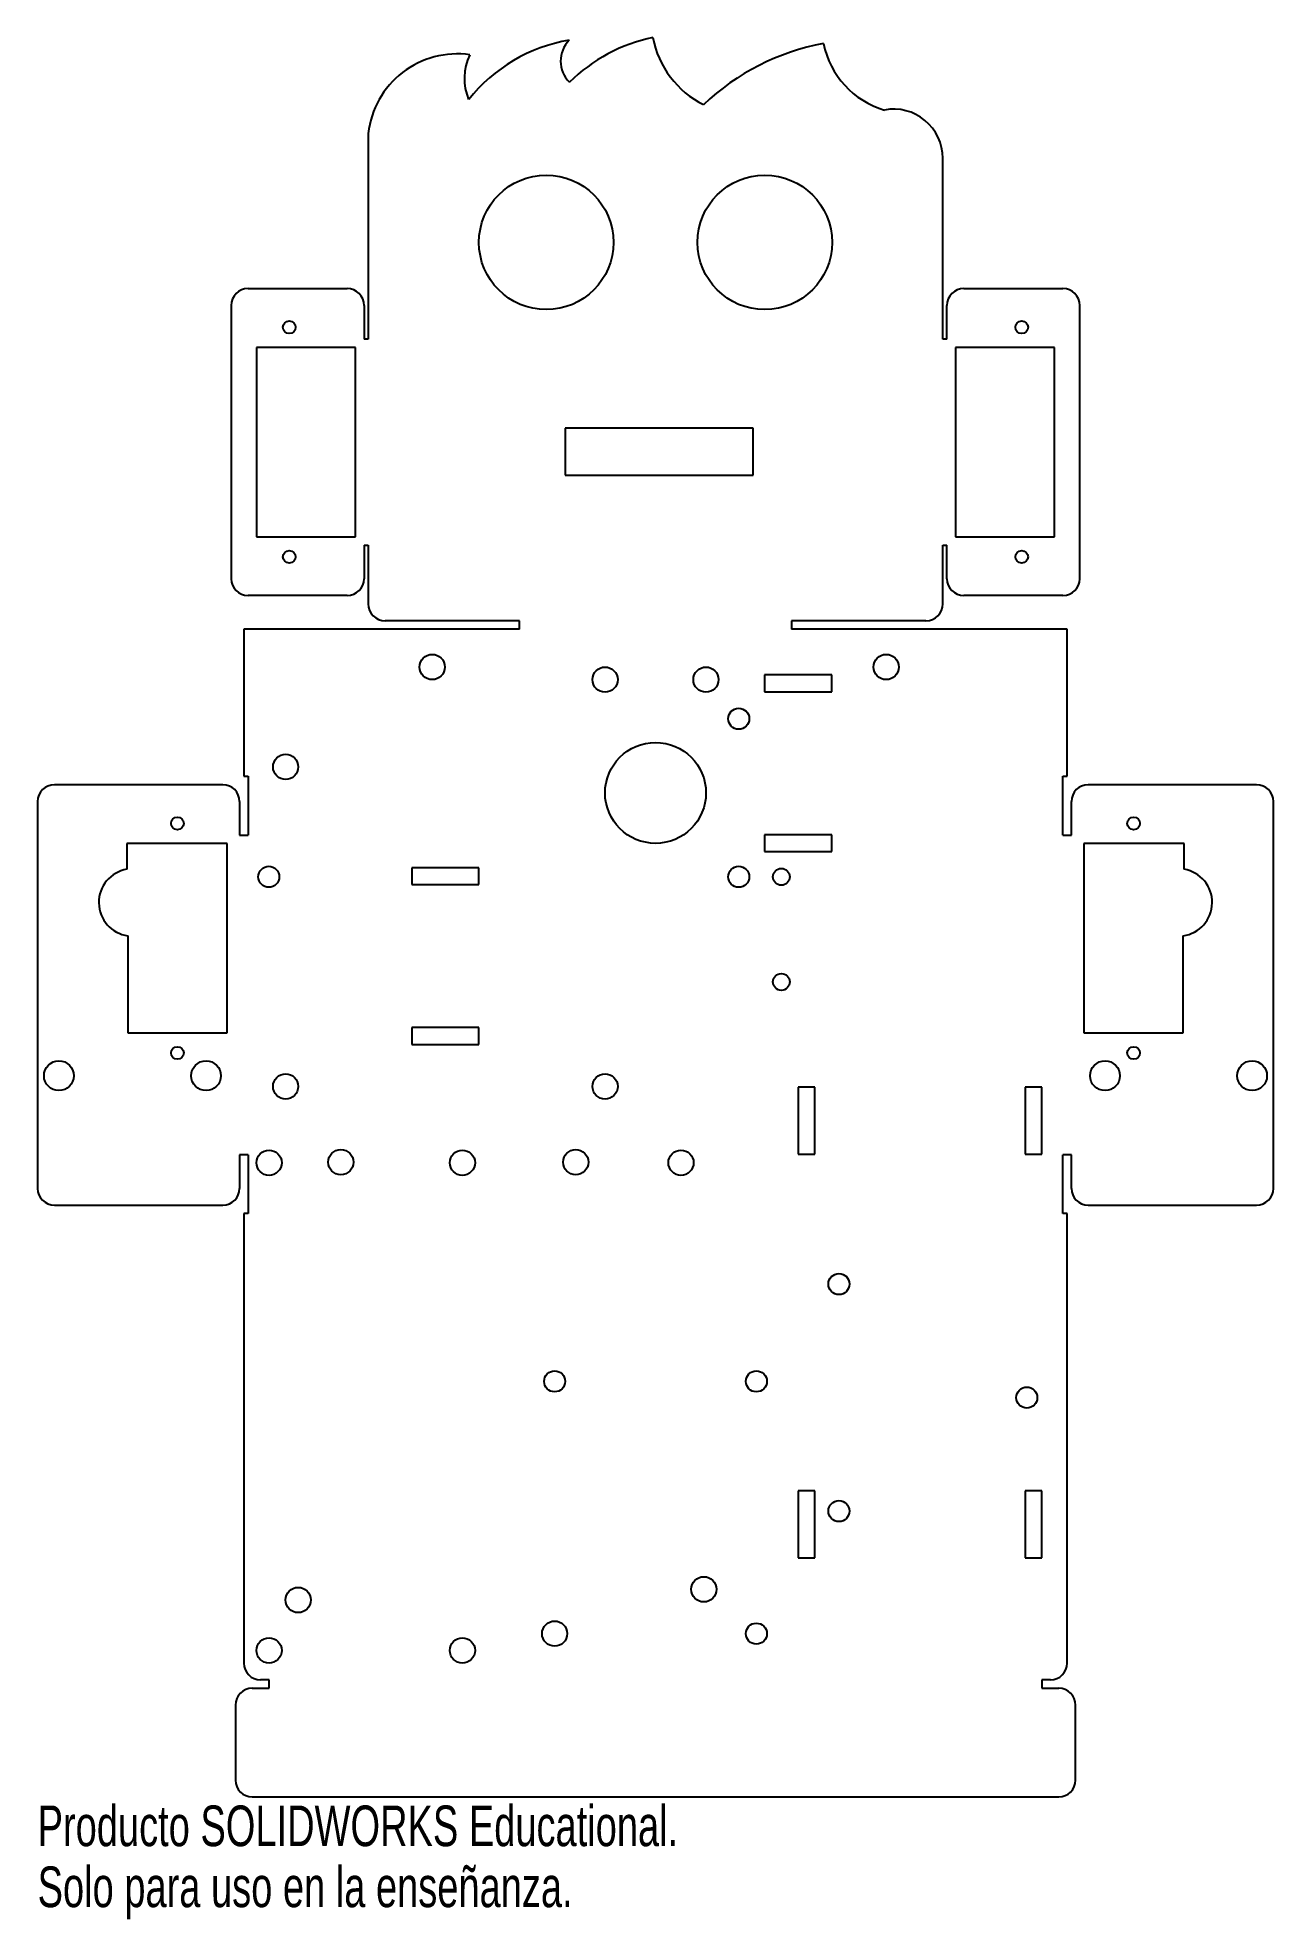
# Model space of a CAD drawing. Header units: millimetres. Extents: x -13 to 134, y -207 to 16.
import ezdxf

# ---------------------------------------------------------------- set-up
doc = ezdxf.new("R2010")
doc.units = ezdxf.units.MM
doc.styles.add('SLDTEXTSTYLE0', font='TXT', dxfattribs={"width": 0.7})

msp = doc.modelspace()

# ---------------------------------------------------------------- linework, layer by layer
at = {"color": 7, "linetype": 'Continuous', "lineweight": 25}
for p, q in [((26.53, 4.94), (26.53, -19.52)), ((94.87, -19.52), (94.87, 1.98)), ((10.23, -15.52), (10.23, -48.02)), ((12.23, -13.52), (24.03, -13.52)), ((26.03, -15.52), (26.03, -19.52)), ((95.37, -19.52), (95.37, -15.52)), ((97.37, -13.52), (109.17, -13.52)), ((111.17, -48.02), (111.17, -15.52)), ((26.53, -19.52), (26.03, -19.52)), ((95.37, -19.52), (94.87, -19.52)), ((25.03, -20.52), (13.23, -20.52)), ((13.23, -20.52), (13.23, -43.02)), ((25.03, -43.02), (25.03, -20.52)), ((108.17, -20.52), (96.37, -20.52)), ((96.37, -20.52), (96.37, -43.02)), ((108.17, -43.02), (108.17, -20.52)), ((72.33, -30.12), (49.95, -30.12)), ((49.95, -30.12), (49.95, -35.7)), ((72.33, -35.7), (72.33, -30.12)), ((49.95, -35.7), (72.33, -35.7)), ((13.23, -43.02), (25.03, -43.02)), ((26.03, -44.02), (26.53, -44.02)), ((26.03, -44.02), (26.03, -48.02)), ((26.53, -44.02), (26.53, -51.02)), ((94.87, -44.02), (95.37, -44.02)), ((94.87, -51.02), (94.87, -44.02)), ((95.37, -48.02), (95.37, -44.02)), ((96.37, -43.02), (108.17, -43.02)), ((24.03, -50.02), (12.23, -50.02)), ((109.17, -50.02), (97.37, -50.02)), ((44.53, -53.02), (28.53, -53.02)), ((44.53, -54.02), (44.53, -53.02)), ((92.87, -53.02), (76.87, -53.02)), ((76.87, -53.02), (76.87, -54.02)), ((11.73, -54.02), (11.73, -71.52)), ((44.53, -54.02), (11.73, -54.02)), ((109.67, -54.02), (76.87, -54.02)), ((109.67, -71.52), (109.67, -54.02)), ((81.67, -59.47), (73.67, -59.47)), ((73.67, -59.47), (73.67, -61.47)), ((81.67, -61.47), (81.67, -59.47)), ((73.67, -61.47), (81.67, -61.47)), ((11.73, -71.52), (12.23, -71.52)), ((12.23, -71.52), (12.23, -78.52)), ((109.17, -71.52), (109.67, -71.52)), ((109.17, -78.52), (109.17, -71.52)), ((9.23, -72.52), (-10.8, -72.52)), ((132.2, -72.52), (112.17, -72.52)), ((-12.8, -74.52), (-12.8, -120.52)), ((11.23, -74.52), (11.23, -78.52)), ((110.17, -78.52), (110.17, -74.52)), ((134.2, -120.52), (134.2, -74.52)), ((9.73, -79.52), (-2.19, -79.52)), ((-2.19, -79.52), (-2.19, -82.58)), ((9.73, -102.02), (9.73, -79.52)), ((11.23, -78.52), (12.23, -78.52)), ((81.67, -78.47), (73.67, -78.47)), ((73.67, -78.47), (73.67, -80.47)), ((73.67, -80.47), (81.67, -80.47)), ((81.67, -80.47), (81.67, -78.47)), ((109.17, -78.52), (110.17, -78.52)), ((123.59, -79.52), (111.67, -79.52)), ((111.67, -79.52), (111.67, -102.02)), ((123.59, -82.58), (123.59, -79.52)), ((31.7, -82.4), (31.7, -84.4)), ((39.7, -82.4), (31.7, -82.4)), ((39.7, -84.4), (39.7, -82.4)), ((31.7, -84.4), (39.7, -84.4)), ((-2.07, -90.48), (-2.07, -102.02)), ((123.47, -102.02), (123.47, -90.48)), ((-2.07, -102.02), (9.73, -102.02)), ((31.7, -101.4), (31.7, -103.4)), ((39.7, -101.4), (31.7, -101.4)), ((39.7, -103.4), (39.7, -101.4)), ((111.67, -102.02), (123.47, -102.02)), ((31.7, -103.4), (39.7, -103.4)), ((79.67, -108.47), (77.67, -108.47)), ((77.67, -108.47), (77.67, -116.47)), ((79.67, -116.47), (79.67, -108.47)), ((106.67, -108.47), (104.67, -108.47)), ((104.67, -108.47), (104.67, -116.47)), ((106.67, -116.47), (106.67, -108.47)), ((12.23, -116.52), (11.23, -116.52)), ((11.23, -116.52), (11.23, -120.52)), ((12.23, -116.52), (12.23, -123.52)), ((77.67, -116.47), (79.67, -116.47)), ((104.67, -116.47), (106.67, -116.47)), ((110.17, -116.52), (109.17, -116.52)), ((109.17, -123.52), (109.17, -116.52)), ((110.17, -120.52), (110.17, -116.52)), ((-10.8, -122.52), (9.23, -122.52)), ((112.17, -122.52), (132.2, -122.52)), ((11.73, -123.52), (11.73, -176.97)), ((12.23, -123.52), (11.73, -123.52)), ((109.67, -123.52), (109.17, -123.52)), ((109.67, -176.97), (109.67, -123.52)), ((79.67, -156.47), (77.67, -156.47)), ((77.67, -156.47), (77.67, -164.47)), ((79.67, -164.47), (79.67, -156.47)), ((106.67, -156.47), (104.67, -156.47)), ((104.67, -156.47), (104.67, -164.47)), ((106.67, -164.47), (106.67, -156.47)), ((77.67, -164.47), (79.67, -164.47)), ((104.67, -164.47), (106.67, -164.47)), ((14.73, -178.97), (13.73, -178.97)), ((14.73, -179.97), (14.73, -178.97)), ((107.67, -178.97), (106.67, -178.97)), ((106.67, -178.97), (106.67, -179.97)), ((12.73, -179.97), (14.73, -179.97)), ((106.67, -179.97), (108.67, -179.97)), ((10.73, -181.97), (10.73, -190.89)), ((110.67, -190.89), (110.67, -181.97)), ((12.73, -192.89), (108.67, -192.89))]:
    msp.add_line(p, q, dxfattribs=at)
for centre, radius in [((47.7, -8.02), 8), ((73.7, -8.02), 8), ((17.13, -18.12), 0.75), ((104.27, -18.12), 0.75), ((17.13, -45.42), 0.75), ((104.27, -45.42), 0.75), ((34.14, -58.52), 1.5), ((88.14, -58.52), 1.5), ((54.7, -60.02), 1.5), ((66.7, -60.02), 1.5), ((70.6, -64.67), 1.25), ((16.7, -70.4), 1.5), ((60.7, -73.49), 6), ((3.83, -77.12), 0.75), ((117.57, -77.12), 0.75), ((14.7, -83.47), 1.25), ((70.6, -83.47), 1.25), ((75.67, -83.47), 1), ((75.67, -95.97), 1), ((3.83, -104.42), 0.75), ((117.57, -104.42), 0.75), ((-10.27, -107.12), 1.77), ((7.23, -107.12), 1.77), ((16.7, -108.4), 1.5), ((54.7, -108.4), 1.5), ((114.17, -107.12), 1.77), ((131.67, -107.12), 1.77), ((14.73, -117.47), 1.5), ((23.27, -117.4), 1.5), ((37.73, -117.47), 1.5), ((51.21, -117.4), 1.5), ((63.73, -117.47), 1.5), ((82.52, -131.9), 1.25), ((48.7, -143.47), 1.25), ((72.7, -143.47), 1.25), ((104.87, -145.4), 1.25), ((82.52, -158.9), 1.25), ((66.45, -168.2), 1.5), ((18.19, -169.47), 1.5), ((48.7, -173.47), 1.5), ((72.7, -173.47), 1.25), ((14.73, -175.47), 1.5), ((37.73, -175.47), 1.5)]:
    msp.add_circle(centre, radius, dxfattribs=at)
for centre, radius, start, end in [((53.63, -3.07), 19.35, 99.4831, 141.5581), ((52.95, 13.53), 3.54, 135.2642, 225.2642), ((64.38, -3.07), 19.8, 101.6323, 134.6592), ((71.38, 18.38), 11.18, 190.569, 243.6991), ((37.1, 3.75), 10.64, 81.8264, 173.5698), ((44.49, 11.46), 6.52, 154.314, 202.5216), ((85.7, -11.86), 27.93, 100.3259, 133.6521), ((90.81, 17.62), 10.31, 191.1736, 253.8351), ((89.03, 1.98), 5.84, 0, 100.7307), ((12.23, -15.52), 2, 90, 180), ((24.03, -15.52), 2, 0, 90), ((97.37, -15.52), 2, 90, 180), ((109.17, -15.52), 2, 0, 90), ((12.23, -48.02), 2, 180, 270), ((24.03, -48.02), 2, 270, 0), ((97.37, -48.02), 2, 180, 270), ((109.17, -48.02), 2, 270, 0), ((28.53, -51.02), 2, 180, 270), ((92.87, -51.02), 2, 270, 0), ((-10.8, -74.52), 2, 90, 180), ((9.23, -74.52), 2, 0, 90), ((112.17, -74.52), 2, 90, 180), ((132.2, -74.52), 2, 0, 90), ((-1.52, -86.52), 4, 99.5885, 262.0968), ((122.92, -86.52), 4, 277.9032, 80.4115), ((-10.8, -120.52), 2, 180, 270), ((9.23, -120.52), 2, 270, 0), ((112.17, -120.52), 2, 180, 270), ((132.2, -120.52), 2, 270, 0), ((13.73, -176.97), 2, 180, 270), ((107.67, -176.97), 2, 270, 0), ((12.73, -181.97), 2, 90, 180), ((108.67, -181.97), 2, 0, 90), ((12.73, -190.89), 2, 180, 270), ((108.67, -190.89), 2, 270, 0)]:
    msp.add_arc(centre, radius, start, end, dxfattribs=at)

# ---------------------------------------------------------------- texts
at = {"color": 7, "linetype": 'Continuous', "char_height": 4.8336, "attachment_point": 1, "style": 'SLDTEXTSTYLE0'}
for s, insert in [('Producto SOLIDWORKS Educational.', (-12.8, -193.91)), ('Solo para uso en la enseñanza.', (-12.8, -201.16))]:
    msp.add_mtext(s, dxfattribs=dict(at, insert=insert))

doc.saveas('drawing.dxf')
